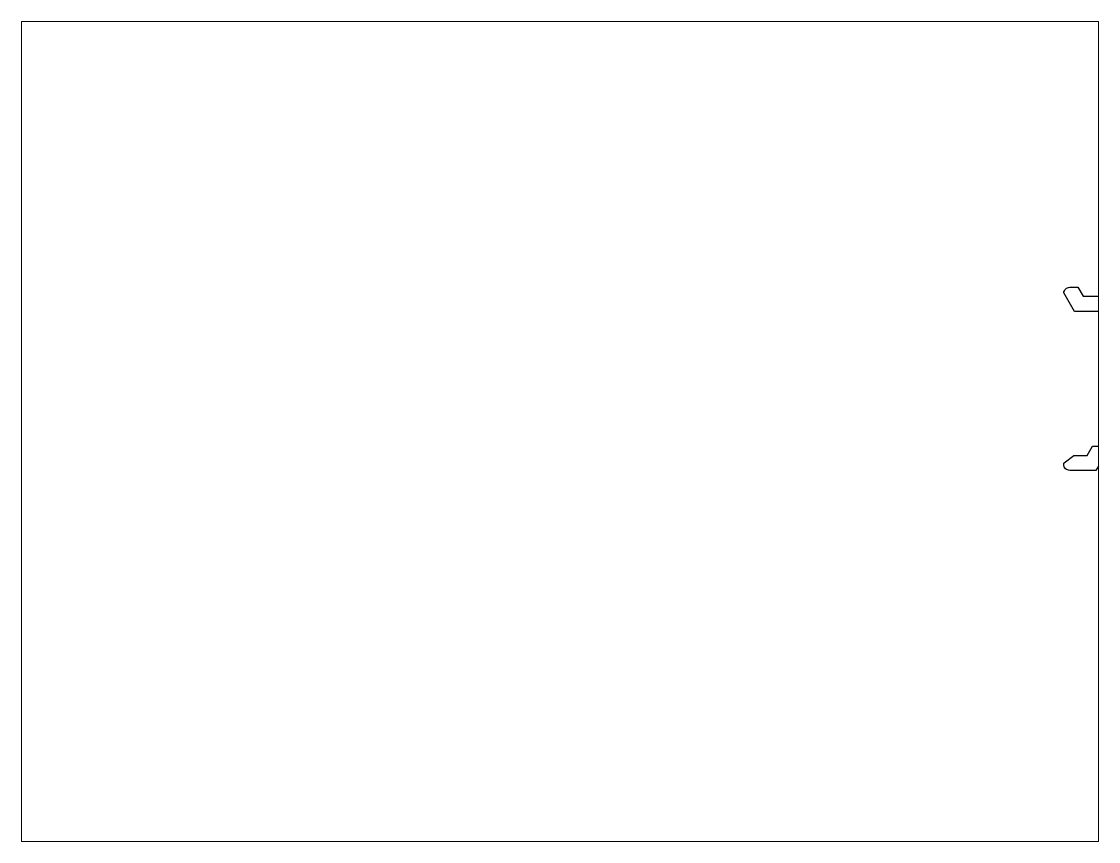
# Paper-space layout 'Layout1' of a CAD drawing. Extents: x 27 to 240, y 20 to 183.
# The model-space entities are those that its viewports show. They can reach past a viewport. Long polylines and large blocks are cut down to what shows.
import ezdxf

# ---------------------------------------------------------------- set-up
doc = ezdxf.new("R2010")
doc.units = 0
doc.header["$LTSCALE"] = 15
doc.layers.get('0').update_dxf_attribs({"linetype": 'CONTINUOUS'})
doc.layers.add('ANA', color=220, linetype='CONTINUOUS')

msp = doc.modelspace()

# ---------------------------------------------------------------- linework, layer by layer
at = {"layer": 'ANA', "color": 0}
for points in [[(289.21, 120.41), (284.21, 120.41), (282.47, 117.41), (273.84, 117.41, -0.416459), (271.83, 119.41), (271.83, 119.64, -0.229178), (271.94, 119.88), (275.15, 122.41), (279.59, 122.41), (281.32, 125.41), (290.54, 125.41)], [(289.8, 173.11), (284.6, 170.11), (275.37, 170.11), (271.83, 176.24, -0.395281), (273.83, 178.11), (276.53, 178.11), (278.26, 175.11), (283.26, 175.11), (288.46, 178.11)]]:
    msp.add_lwpolyline(points, format="xyb", dxfattribs=at)

psp = doc.layouts.get("Layout1")

# ---------------------------------------------------------------- viewports
at = {"layer": '0', "color": 0, "linetype": 'BYBLOCK'}
psp.add_viewport(center=(133.35, 101.6), size=(213.36, 162.56), view_center_point=(105, 130.31), view_height=271.7262, dxfattribs=at)

doc.saveas('drawing.dxf')
